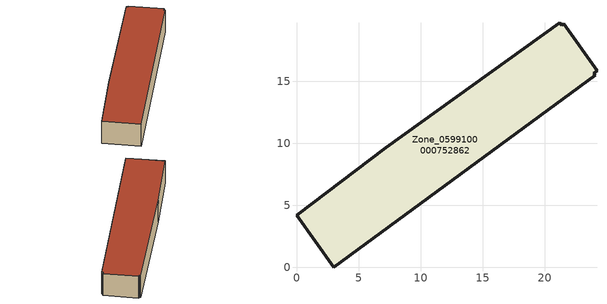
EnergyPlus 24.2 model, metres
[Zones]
Zone_0599100000752862
 floor ground (C_G): 21.54,19.62 24.23,15.85 23.96,15.65 24.09,15.46 2.99,0 0,4.2 7.18,9.63 21.23,19.71 21.37,19.5 z0
 wall outside (C_F): 0,4.2 2.99,0 24.09,15.46 23.96,15.65 24.23,15.85 21.54,19.62 21.37,19.5 21.23,19.71 7.18,9.63 0,4.2 z0:3.36
 roof outside (C_R): 24.23,15.85 21.54,19.62 21.37,19.5 21.23,19.71 7.18,9.63 0,4.2 2.99,0 24.09,15.46 23.96,15.65 z3.36
[BUILDING]
Pand.0599100000752862: North Axis=0; Terrain=City; Loads Convergence Tolerance Value=0.04; Temperature Convergence Tolerance Value=0.4; Solar Distribution=FullExterior; Maximum Number of Warmup Days=25; Minimum Number of Warmup Days=1
[Site:Location]
Rotterdam.The.Hague.AP_ZH_NLD Design_Conditions: Latitude=51.96; Longitude=4.45; Time Zone=1; Elevation=-4.5
[SITE:GROUNDTEMPERATURE:BUILDINGSURFACE]
18, 18, 18, 18, 18, 18, 18, 18, 18, 18, 18, 18
[MATERIAL] Thermal Absorptance=0.9; Solar Absorptance=0.7; Visible Absorptance=0.7
Name | Roughness | Thickness | Conductivity | Density | Specific Heat
G.TI.2006-2014 | MediumSmooth | 0.15 | 0.06 | 540 | 1210
F.TI.2006-2014 | Rough | 0.3 | 0.12 | 1920 | 840
R.TI.2006-2014 | MediumRough | 0.2 | 0.08 | 1500 | 1000
[CONSTRUCTION]
C_G: G.TI.2006-2014
C_F: F.TI.2006-2014
C_R: R.TI.2006-2014
[ZONE]
Zone_0599100000752862: Type=1; Multiplier=1; Ceiling Height=Autocalculate; Volume=Autocalculate; Floor Area=autocalculate; Part of Total Floor Area=Yes
[ZONEINFILTRATION:DESIGNFLOWRATE]
Infil_Zone_0599100000752862: Zone or ZoneList or Space or SpaceList=Zone_0599100000752862; Schedule=AlwaysOn; Design Flow Rate Calculation Method=Flow/Area; Flow Rate per Floor Area=0.0015; Constant Term Coefficient=1; Temperature Term Coefficient=0; Velocity Term Coefficient=0; Velocity Squared Term Coefficient=0
[HVACTEMPLATE:ZONE:IDEALLOADSAIRSYSTEM]
Zone_0599100000752862: Maximum Heating Supply Air Temperature=50; Minimum Cooling Supply Air Temperature=13; Maximum Heating Supply Air Humidity Ratio=0.0156; Minimum Cooling Supply Air Humidity Ratio=0.0077; Heating Limit=NoLimit; Cooling Limit=NoLimit; Dehumidification Control Type=ConstantSensibleHeatRatio; Cooling Sensible Heat Ratio=0.7; Dehumidification Setpoint=60; Humidification Control Type=None; Humidification Setpoint=30; Outdoor Air Method=None; Outdoor Air Flow Rate per Person=0.00944; Outdoor Air Flow Rate per Zone Floor Area=0; Outdoor Air Flow Rate per Zone=0; Demand Controlled Ventilation Type=None; Outdoor Air Economizer Type=NoEconomizer; Heat Recovery Type=None; Sensible Heat Recovery Effectiveness=0.7; Latent Heat Recovery Effectiveness=0.65
[ZONECONTROL:THERMOSTAT]
ThermostatControl_Zone_0599100000752862: Zone or ZoneList=Zone_0599100000752862; Control Type Schedule=DualSetpointControlType; Control 1=Thermostat_Zone_0599100000752862; Temperature Difference Between Cutout And Setpoint=0
[THERMOSTATSETPOINT:DUALSETPOINT]
Thermostat_Zone_0599100000752862: Heating Setpoint Temperature Schedule=HeatingSetpoint_Zone_0599100000752862; Cooling Setpoint Temperature Schedule=CoolingSetpoint_Zone_0599100000752862
[SCHEDULE:COMPACT]
HeatingSetpoint_Zone_0599100000752862: Through: 12/31, For: AllDays, Until: 24:00, 21
CoolingSetpoint_Zone_0599100000752862: Through: 12/31, For: AllDays, Until: 24:00, 24
DualSetpointControlType: Through: 12/31, For: AllDays, Until: 24:00, 4
AlwaysOn: Through: 12/31, For: AllDays, Until: 24:00, 1
